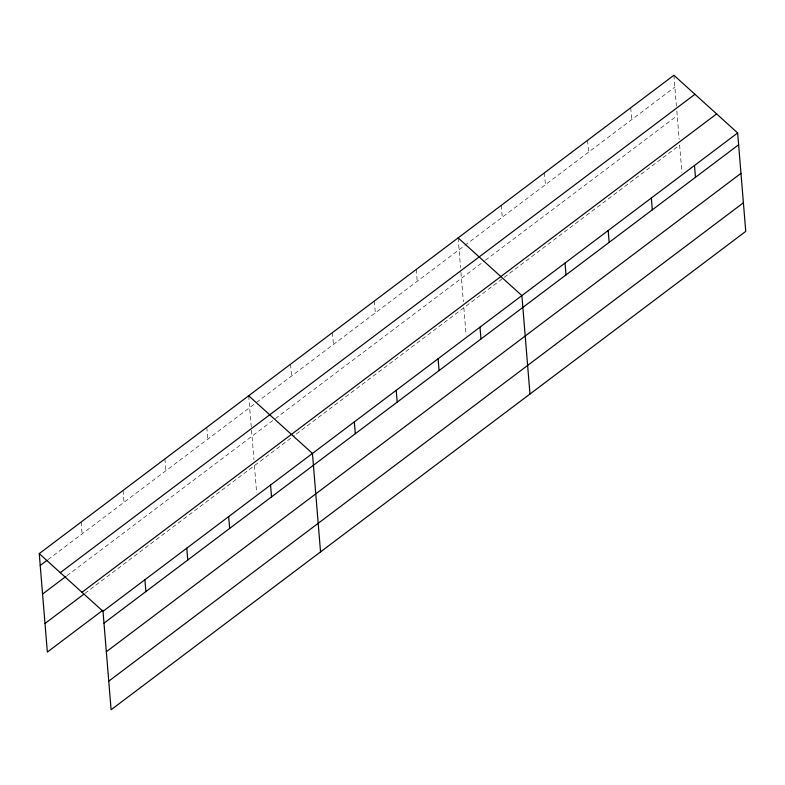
<?xml version="1.0" encoding="UTF-8"?>
<svg xmlns="http://www.w3.org/2000/svg" width="785" height="785" viewBox="0 0 785 785"><rect width="100%" height="100%" fill="white"/><g stroke="black" fill="none" stroke-linecap="round" stroke-linejoin="round"><path stroke-width="0.59" stroke-dasharray="3.92 2.94" d="M48.013 559.597L255.498 403.196M256.479 402.46L463.886 246.127M464.848 245.401L674.864 87.086M66.921 575.69L274.407 419.288M275.388 418.562L484.453 260.963M485.415 260.247L677.219 115.67M84.927 593.381L294.365 435.518M296.318 434.046L503.175 278.116M504.137 277.399L679.643 145.107L681.89 172.494M673.893 75.252L676.434 106.142M676.827 110.901L679.153 139.22M630.738 107.781L631.709 119.614M587.582 140.309L588.554 152.153M544.427 172.837L545.398 184.681M501.272 205.366L502.243 217.209M458.116 237.894L460.56 267.597M460.952 272.366L463.376 301.872M463.856 307.759L466.113 335.146M416.227 269.471L417.198 281.315M374.347 301.038L375.318 312.881M332.457 332.614L333.429 344.458M290.568 364.191L291.539 376.035M248.678 395.758L251.416 429.032M251.514 430.229L253.938 459.735M254.428 465.623L256.675 493.009M206.798 427.334L207.77 439.178M164.909 458.911L165.88 470.745M123.019 490.478L124.001 502.322M81.14 522.054L82.111 533.898"/><path stroke-width="1.18" d="M39.25 553.621L673.893 75.252L737.655 132.94L745.75 231.379L111.107 709.748L103.012 611.319L39.25 553.621L47.345 652.06L102.864 610.21M40.221 565.465L47.041 560.333M60.288 572.667L694.941 94.288M42.576 594.049L65.95 576.426M81.974 592.283L716.617 113.903M44.99 623.486L83.956 594.117M103.012 611.319L737.655 132.94M103.983 623.153L738.626 144.774M106.338 651.736L740.981 173.357M108.752 681.174L743.405 202.795M458.116 237.894L521.878 295.582L529.973 394.021M248.678 395.758L312.45 453.445L320.535 551.884M694.499 165.468L695.471 177.312M651.344 197.997L652.315 209.84M608.189 230.525L609.16 242.369M565.033 263.053L566.005 274.897M479.988 327.159L480.969 339.002M438.108 358.735L439.08 370.569M396.219 390.302L397.19 402.146M354.329 421.879L355.301 433.722M270.56 485.022L271.531 496.866M228.67 516.599L229.642 528.442M186.781 548.165L187.762 560.009M144.901 579.742L145.873 591.586"/></g></svg>
